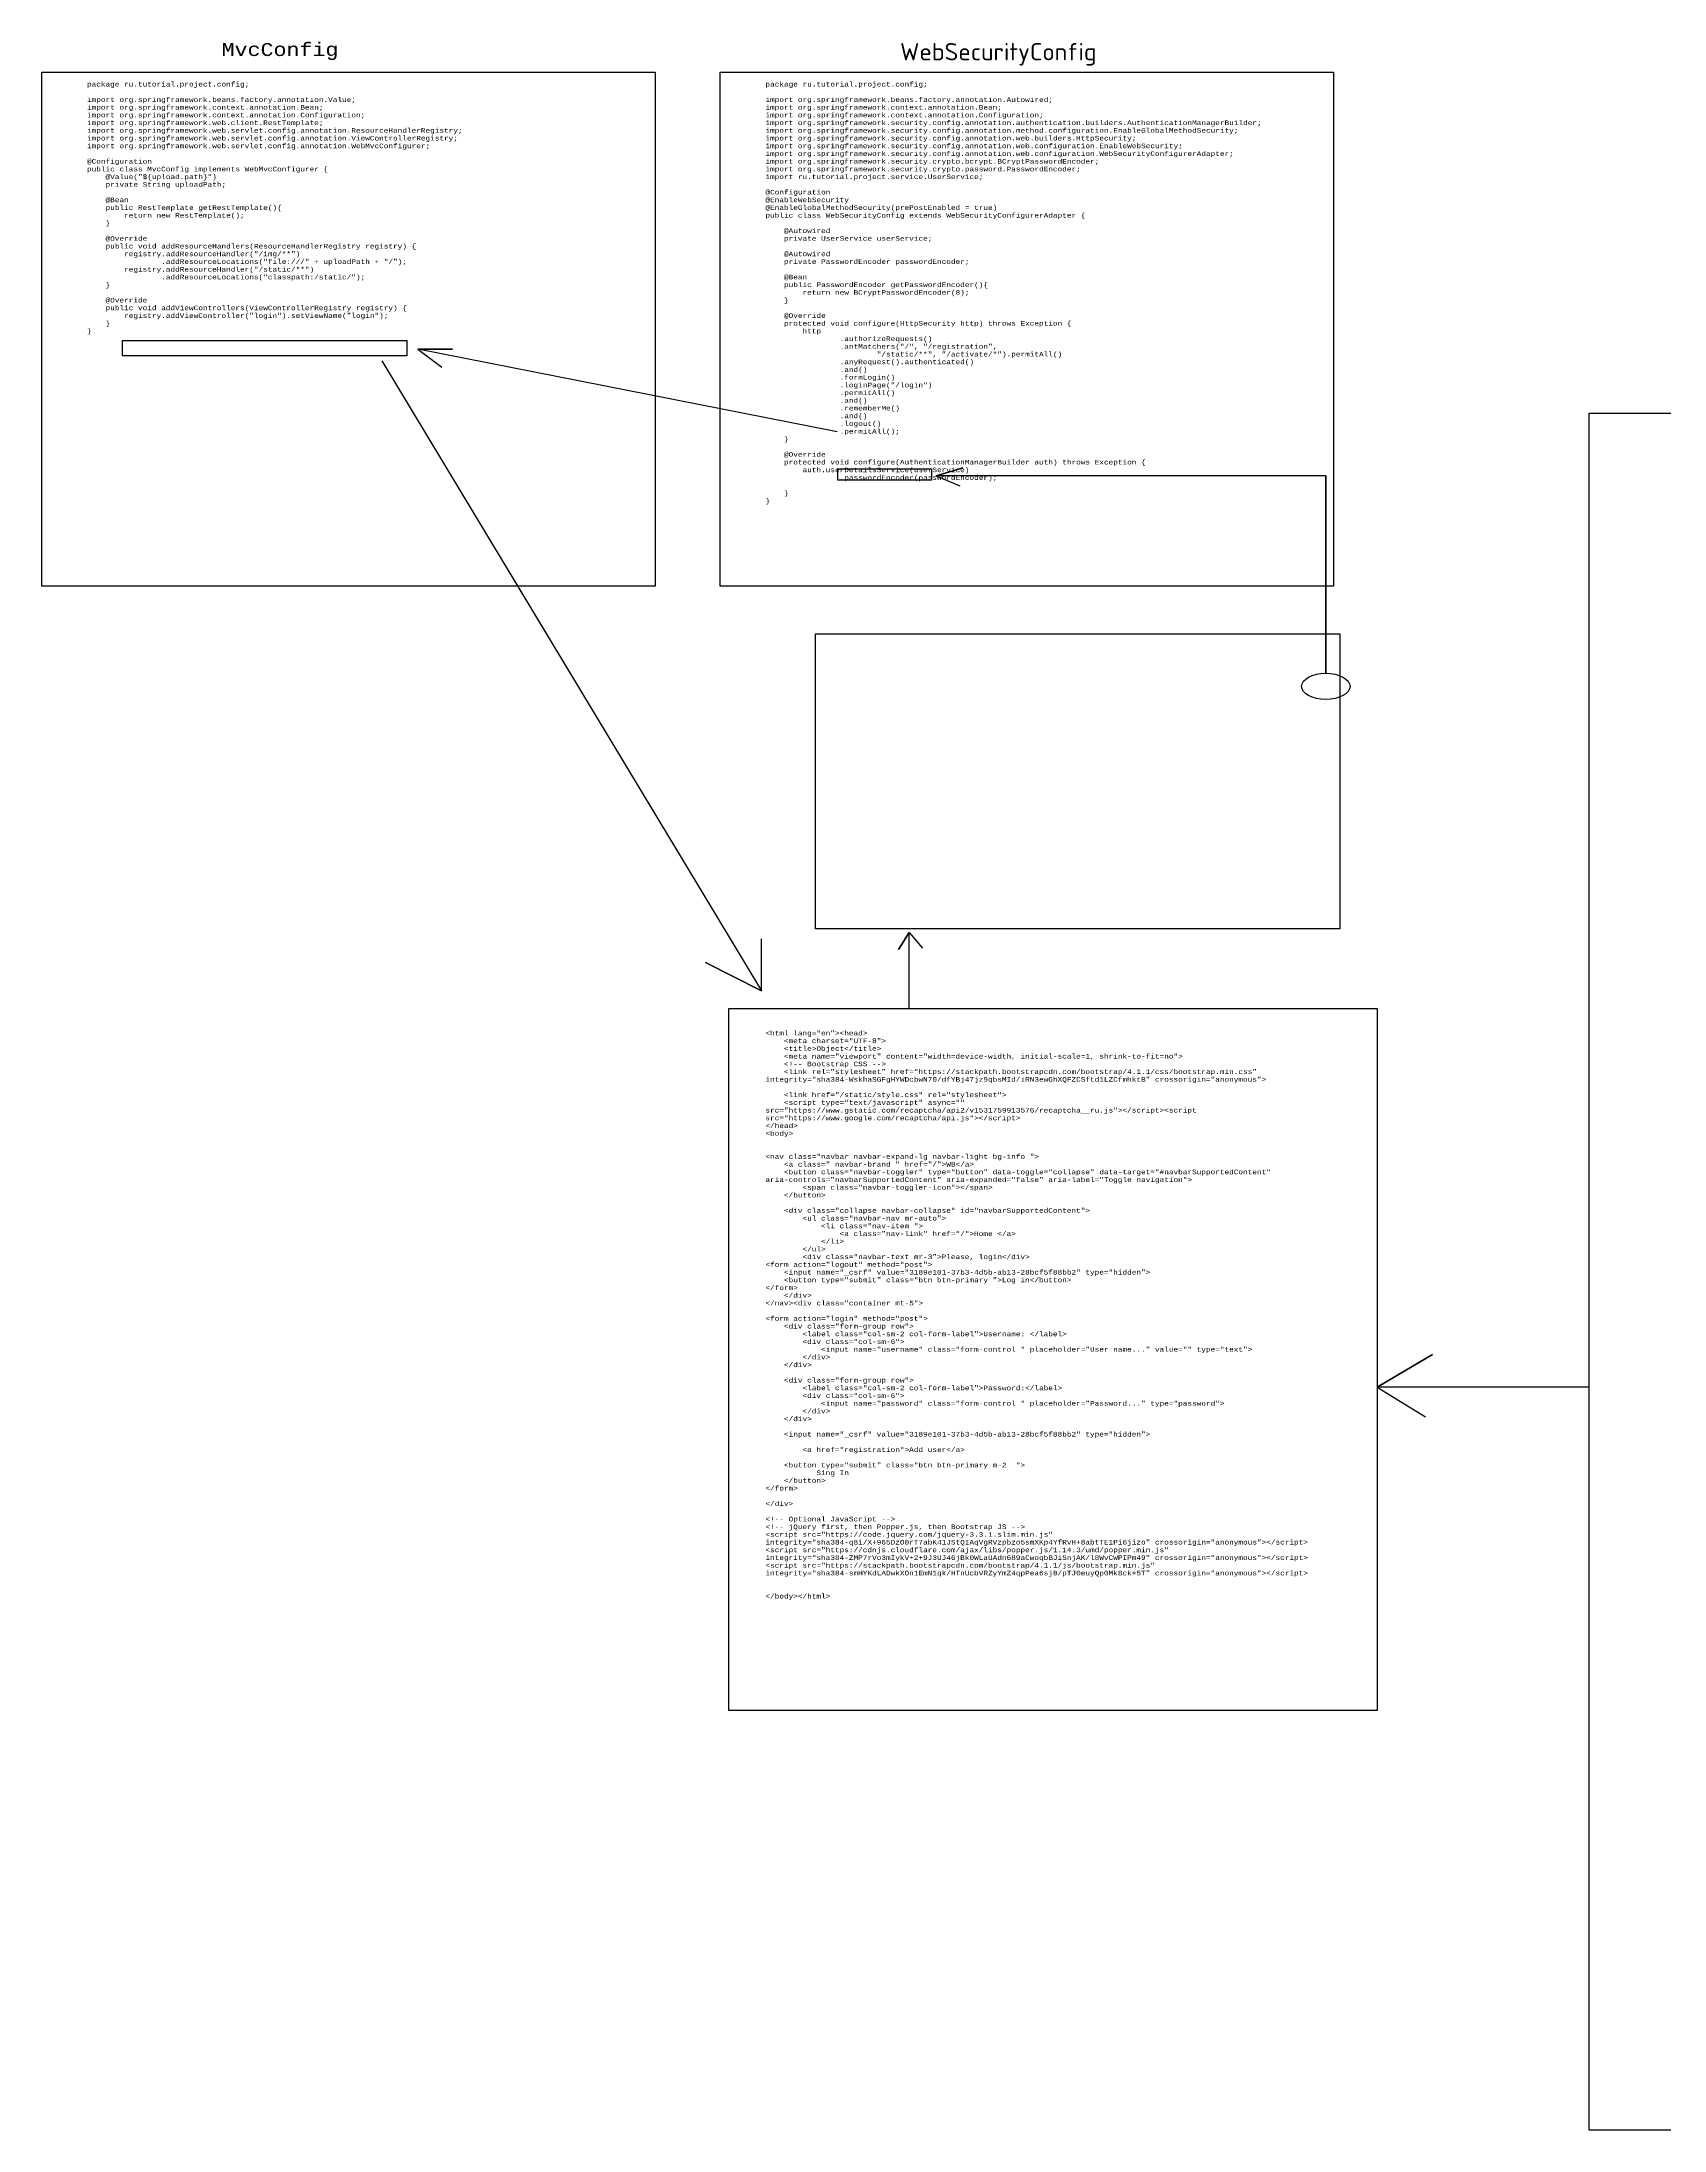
# Model space of a CAD drawing. Header units: millimetres. Extents: x 6037 to 7352, y 3252 to 4099.
# Drawn here: x 6037 to 6695, y 3252 to 4099 of the extents above; entities that cross this region are included whole.
import ezdxf

# ---------------------------------------------------------------- set-up
doc = ezdxf.new("R2010")
doc.units = ezdxf.units.MM
doc.styles.get("Standard").update_dxf_attribs({"font": 'arial.ttf'})
picture_1 = doc.add_image_def('image1.jpg', size_in_pixel=(1920, 1080))

msp = doc.modelspace()

# ---------------------------------------------------------------- linework, layer by layer
at = {"color": 30, "lineweight": 30}
for points in [[(6037.18, 4086.41), (6285.72, 4086.41), (6285.72, 3878.14), (6037.18, 3878.14), (6037.18, 4086.41)], [(6312.1, 4086.41), (6560.64, 4086.41), (6560.64, 3878.14), (6312.1, 3878.14), (6312.1, 4086.41)]]:
    msp.add_lwpolyline(points, dxfattribs=at)
at = {"color": 1, "lineweight": 30}
for points in [[(6069.87, 3977.64), (6185.04, 3977.64), (6185.04, 3971.5), (6069.87, 3971.5)], [(6359.72, 3925.67), (6397.65, 3925.67), (6397.65, 3921.1), (6359.72, 3921.1)]]:
    msp.add_lwpolyline(points, close=True, dxfattribs=at)
for points in [[(6175.01, 3969.36), (6328.87, 3714.08), (6306.11, 3725.65), (6328.87, 3714.08), (6328.87, 3735.23)], [(6359.43, 3940.61), (6189.55, 3974.09), (6203.61, 3974.09), (6189.55, 3974.09), (6199.34, 3966.82)], [(6557.46, 3922.84), (6557.46, 3842.83), (6557.46, 3922.84), (6399.6, 3922.84), (6410.35, 3926.08), (6399.6, 3922.84), (6409.17, 3918.72)], [(6388.62, 3707.03), (6388.62, 3737.79), (6384.38, 3730.92), (6388.62, 3737.79), (6393.99, 3731.41)], [(6664.21, 3553.55), (6578.3, 3553.55), (6600.68, 3566.74), (6578.3, 3553.55), (6597.9, 3541.56)]]:
    msp.add_lwpolyline(points, dxfattribs=at)
at = {"color": 4, "lineweight": 30}
for points in [[(6664.21, 3948.23), (7352.03, 3948.23), (7352.03, 3252.44), (6664.21, 3252.44)], [(6315.62, 3707.03), (6578.3, 3707.03), (6578.3, 3422.51), (6315.62, 3422.51)]]:
    msp.add_lwpolyline(points, close=True, dxfattribs=at)
at = {"color": 1, "lineweight": 30}
msp.add_ellipse((6557.46, 3837.52), major_axis=(-9.82, 0), ratio=0.540864, dxfattribs=at)

# ---------------------------------------------------------------- texts
at = {"attachment_point": 1}
for s, width, insert, char_height in [('{\\fCourier New|b0|i0|c204|p49;\\H0.75x;\\C9;\\c13023145;MvcConfig}', 101.5882, (6110.04, 4098.19), 7), ('{\\fISOCPEUR|b0|i0|c0|p34;WebSecurityConfig}', 101.5882, (6384.96, 4098.19), 7), ('{\\fCourier New|b0|i0|c204|p49;\\H0.75x;\\C23;\\c3307724;package \\C9;\\c13023145;ru.tutorial.project.config\\C23;\\c3307724;;^J^Jimport \\C9;\\c13023145;org.springframework.beans.factory.annotation.\\C52;\\c2733499;Value\\C23;\\c3307724;;^Jimport \\C9;\\c13023145;org.springframework.context.annotation.\\C52;\\c2733499;Bean\\C23;\\c3307724;;^Jimport \\C9;\\c13023145;org.springframework.context.annotation.\\C52;\\c2733499;Configuration\\C23;\\c3307724;;^Jimport \\C9;\\c13023145;org.springframework.web.client.RestTemplate\\C23;\\c3307724;;^Jimport \\C9;\\c13023145;org.springframework.web.servlet.config.annotation.ResourceHandlerRegistry\\C23;\\c3307724;;^Jimport \\C9;\\c13023145;org.springframework.web.servlet.config.annotation.ViewControllerRegistry\\C23;\\c3307724;;^Jimport \\C9;\\c13023145;org.springframework.web.servlet.config.annotation.WebMvcConfigurer\\C23;\\c3307724;;^J^J\\C52;\\c2733499;@Configuration^J\\C23;\\c3307724;public class \\C9;\\c13023145;MvcConfig \\C23;\\c3307724;implements \\C9;\\c13023145;WebMvcConfigurer \\{^J    \\C52;\\c2733499;@Value\\C9;\\c13023145;(\\C75;\\c5867370;"$\\{upload.path\\}"\\C9;\\c13023145;)^J    \\C23;\\c3307724;private \\C9;\\c13023145;String \\C193;\\c11171480;uploadPath\\C23;\\c3307724;;^J^J    \\C52;\\c2733499;@Bean^J    \\C23;\\c3307724;public \\C9;\\c13023145;RestTemplate \\C31;\\c7194367;getRestTemplate\\C9;\\c13023145;()\\{^J        \\C23;\\c3307724;return new \\C9;\\c13023145;RestTemplate()\\C23;\\c3307724;;^J    \\C9;\\c13023145;\\}^J^J    \\C52;\\c2733499;@Override^J    \\C23;\\c3307724;public void \\C31;\\c7194367;addResourceHandlers\\C9;\\c13023145;(ResourceHandlerRegistry registry) \\{^J        registry.addResourceHandler(\\C75;\\c5867370;"/img/**"\\C9;\\c13023145;)^J                .addResourceLocations(\\C75;\\c5867370;"file:///" \\C9;\\c13023145;+ \\C193;\\c11171480;uploadPath \\C9;\\c13023145;+ \\C75;\\c5867370;"/"\\C9;\\c13023145;)\\C23;\\c3307724;;^J        \\C9;\\c13023145;registry.addResourceHandler(\\C75;\\c5867370;"/static/**"\\C9;\\c13023145;)^J                .addResourceLocations(\\C75;\\c5867370;"classpath:/static/"\\C9;\\c13023145;)\\C23;\\c3307724;;^J    \\C9;\\c13023145;\\}^J^J    \\C52;\\c2733499;@Override^J    \\C23;\\c3307724;public void \\C31;\\c7194367;addViewControllers\\C9;\\c13023145;(ViewControllerRegistry registry) \\{^J        registry.addViewController(\\C75;\\c5867370;"login"\\C9;\\c13023145;).setViewName(\\C75;\\c5867370;"login"\\C9;\\c13023145;)\\C23;\\c3307724;;^J    \\C9;\\c13023145;\\}^J\\}}', 201.7498, (6055.5, 4082.46), 2.5), ('{\\fCourier New|b0|i0|c204|p49;\\H0.75x;\\C23;\\c3307724;package \\C9;\\c13023145;ru.tutorial.project.config\\C23;\\c3307724;;^J^Jimport \\C9;\\c13023145;org.springframework.beans.factory.annotation.\\C52;\\c2733499;Autowired\\C23;\\c3307724;;^Jimport \\C9;\\c13023145;org.springframework.context.annotation.\\C52;\\c2733499;Bean\\C23;\\c3307724;;^Jimport \\C9;\\c13023145;org.springframework.context.annotation.\\C52;\\c2733499;Configuration\\C23;\\c3307724;;^Jimport \\C9;\\c13023145;org.springframework.security.config.annotation.authentication.builders.AuthenticationManagerBuilder\\C23;\\c3307724;;^Jimport \\C9;\\c13023145;org.springframework.security.config.annotation.method.configuration.\\C52;\\c2733499;EnableGlobalMethodSecurity\\C23;\\c3307724;;^Jimport \\C9;\\c13023145;org.springframework.security.config.annotation.web.builders.HttpSecurity\\C23;\\c3307724;;^Jimport \\C9;\\c13023145;org.springframework.security.config.annotation.web.configuration.\\C52;\\c2733499;EnableWebSecurity\\C23;\\c3307724;;^Jimport \\C9;\\c13023145;org.springframework.security.config.annotation.web.configuration.WebSecurityConfigurerAdapter\\C23;\\c3307724;;^Jimport \\C9;\\c13023145;org.springframework.security.crypto.bcrypt.BCryptPasswordEncoder\\C23;\\c3307724;;^Jimport \\C9;\\c13023145;org.springframework.security.crypto.password.PasswordEncoder\\C23;\\c3307724;;^Jimport \\C9;\\c13023145;ru.tutorial.project.service.UserService\\C23;\\c3307724;;^J^J\\C52;\\c2733499;@Configuration^J@EnableWebSecurity^J@EnableGlobalMethodSecurity\\C9;\\c13023145;(\\C254;\\c16765136;prePostEnabled \\C9;\\c13023145;= \\C23;\\c3307724;true\\C9;\\c13023145;)^J\\C23;\\c3307724;public class \\C9;\\c13023145;WebSecurityConfig \\C23;\\c3307724;extends \\C9;\\c13023145;WebSecurityConfigurerAdapter \\{^J^J    \\C52;\\c2733499;@Autowired^J    \\C23;\\c3307724;private \\C9;\\c13023145;UserService \\C193;\\c11171480;userService\\C23;\\c3307724;;^J^J    \\C52;\\c2733499;@Autowired^J    \\C23;\\c3307724;private \\C9;\\c13023145;PasswordEncoder \\C193;\\c11171480;passwordEncoder\\C23;\\c3307724;;^J^J    \\C52;\\c2733499;@Bean^J    \\C23;\\c3307724;public \\C9;\\c13023145;PasswordEncoder \\C31;\\c7194367;getPasswordEncoder\\C9;\\c13023145;()\\{^J        \\C23;\\c3307724;return new \\C9;\\c13023145;BCryptPasswordEncoder(\\C153;\\c12293992;8\\C9;\\c13023145;)\\C23;\\c3307724;;^J    \\C9;\\c13023145;\\}^J^J    \\C52;\\c2733499;@Override^J    \\C23;\\c3307724;protected void \\C31;\\c7194367;configure\\C9;\\c13023145;(HttpSecurity http) \\C23;\\c3307724;throws \\C9;\\c13023145;Exception \\{^J        http^J                .authorizeRequests()^J                .antMatchers(\\C75;\\c5867370;"/"\\C23;\\c3307724;, \\C75;\\c5867370;"/registration"\\C23;\\c3307724;,^J                        \\C75;\\c5867370;"/static/**"\\C23;\\c3307724;, \\C75;\\c5867370;"/activate/*"\\C9;\\c13023145;).permitAll()^J                .anyRequest().authenticated()^J                .and()^J                .formLogin()^J                .loginPage(\\C75;\\c5867370;"/login"\\C9;\\c13023145;)^J                .permitAll()^J                .and()^J                .rememberMe()^J                .and()^J                .logout()^J                .permitAll()\\C23;\\c3307724;;^J    \\C9;\\c13023145;\\}^J^J    \\C52;\\c2733499;@Override^J    \\C23;\\c3307724;protected void \\C31;\\c7194367;configure\\C9;\\c13023145;(AuthenticationManagerBuilder auth) \\C23;\\c3307724;throws \\C9;\\c13023145;Exception \\{^J        auth.userDetailsService(\\C193;\\c11171480;userService\\C9;\\c13023145;)^J                .passwordEncoder(\\C193;\\c11171480;passwordEncoder\\C9;\\c13023145;)\\C23;\\c3307724;;^J^J    \\C9;\\c13023145;\\}^J\\}}', 201.7498, (6330.41, 4082.46), 2.5), ('{\\fCourier New|b0|i0|c204|p49;\\H0.75x;\\C23;\\c3307724;<html lang="en"><head>^J    <meta charset="UTF-8">^J    <title>Object</title>^J    <meta name="viewport" content="width=device-width, initial-scale=1, shrink-to-fit=no">^J    <!-- Bootstrap CSS -->^J    <link rel="stylesheet" href="https://stackpath.bootstrapcdn.com/bootstrap/4.1.1/css/bootstrap.min.css" integrity="sha384-WskhaSGFgHYWDcbwN70/dfYBj47jz9qbsMId/iRN3ewGhXQFZCSftd1LZCfmhktB" crossorigin="anonymous">^J^J    <link href="/static/style.css" rel="stylesheet">^J    <script type="text/javascript" async="" src="https://www.gstatic.com/recaptcha/api2/v1531759913576/recaptcha__ru.js"></script><script src="https://www.google.com/recaptcha/api.js"></script>^J</head>^J<body>^J^J^J<nav class="navbar navbar-expand-lg navbar-light bg-info ">^J    <a class=" navbar-brand " href="/">WB</a>^J    <button class="navbar-toggler" type="button" data-toggle="collapse" data-target="#navbarSupportedContent" aria-controls="navbarSupportedContent" aria-expanded="false" aria-label="Toggle navigation">^J        <span class="navbar-toggler-icon"></span>^J    </button>^J^J    <div class="collapse navbar-collapse" id="navbarSupportedContent">^J        <ul class="navbar-nav mr-auto">^J            <li class="nav-item ">^J                <a class="nav-link" href="/">Home </a>^J            </li>^J        </ul>^J        <div class="navbar-text mr-3">Please, login</div>^J<form action="logout" method="post">^J    <input name="_csrf" value="3189e101-37b3-4d5b-ab13-28bcf5f88bb2" type="hidden">^J    <button type="submit" class="btn btn-primary ">Log in</button>^J</form>^J    </div>^J</nav><div class="container mt-5">^J^J<form action="login" method="post">^J    <div class="form-group row">^J        <label class="col-sm-2 col-form-label">Username: </label>^J        <div class="col-sm-6">^J            <input name="username" class="form-control " placeholder="User name..." value="" type="text">^J        </div>^J    </div>^J^J    <div class="form-group row">^J        <label class="col-sm-2 col-form-label">Password:</label>^J        <div class="col-sm-6">^J            <input name="password" class="form-control " placeholder="Password..." type="password">^J        </div>^J    </div>^J^J    <input name="_csrf" value="3189e101-37b3-4d5b-ab13-28bcf5f88bb2" type="hidden">^J^J        <a href="registration">Add user</a>^J^J    <button type="submit" class="btn btn-primary m-2  ">^J           Sing In^J    </button>^J</form>^J^J</div>^J^J<!-- Optional JavaScript -->^J<!-- jQuery first, then Popper.js, then Bootstrap JS -->^J<script src="https://code.jquery.com/jquery-3.3.1.slim.min.js" integrity="sha384-q8i/X+965DzO0rT7abK41JStQIAqVgRVzpbzo5smXKp4YfRvH+8abtTE1Pi6jizo" crossorigin="anonymous"></script>^J<script src="https://cdnjs.cloudflare.com/ajax/libs/popper.js/1.14.3/umd/popper.min.js" integrity="sha384-ZMP7rVo3mIykV+2+9J3UJ46jBk0WLaUAdn689aCwoqbBJiSnjAK/l8WvCWPIPm49" crossorigin="anonymous"></script>^J<script src="https://stackpath.bootstrapcdn.com/bootstrap/4.1.1/js/bootstrap.min.js" integrity="sha384-smHYKdLADwkXOn1EmN1qk/HfnUcbVRZyYmZ4qpPea6sjB/pTJ0euyQp0Mk8ck+5T" crossorigin="anonymous"></script>^J^J^J</body></html>}', 231.4471, (6330.4, 3697.95), 2.5)]:
    msp.add_mtext_dynamic_manual_height_columns(s, width=width, gutter_width=12.5, heights=[0], dxfattribs=dict(at, insert=insert, char_height=char_height))

# ---------------------------------------------------------------- pictures from other files: only their frames are drawn
image = msp.add_image(picture_1, insert=(6350.74, 3739.32), size_in_units=(212.36, 119.45))
image.dxf.flags = 7

doc.saveas('drawing.dxf')
